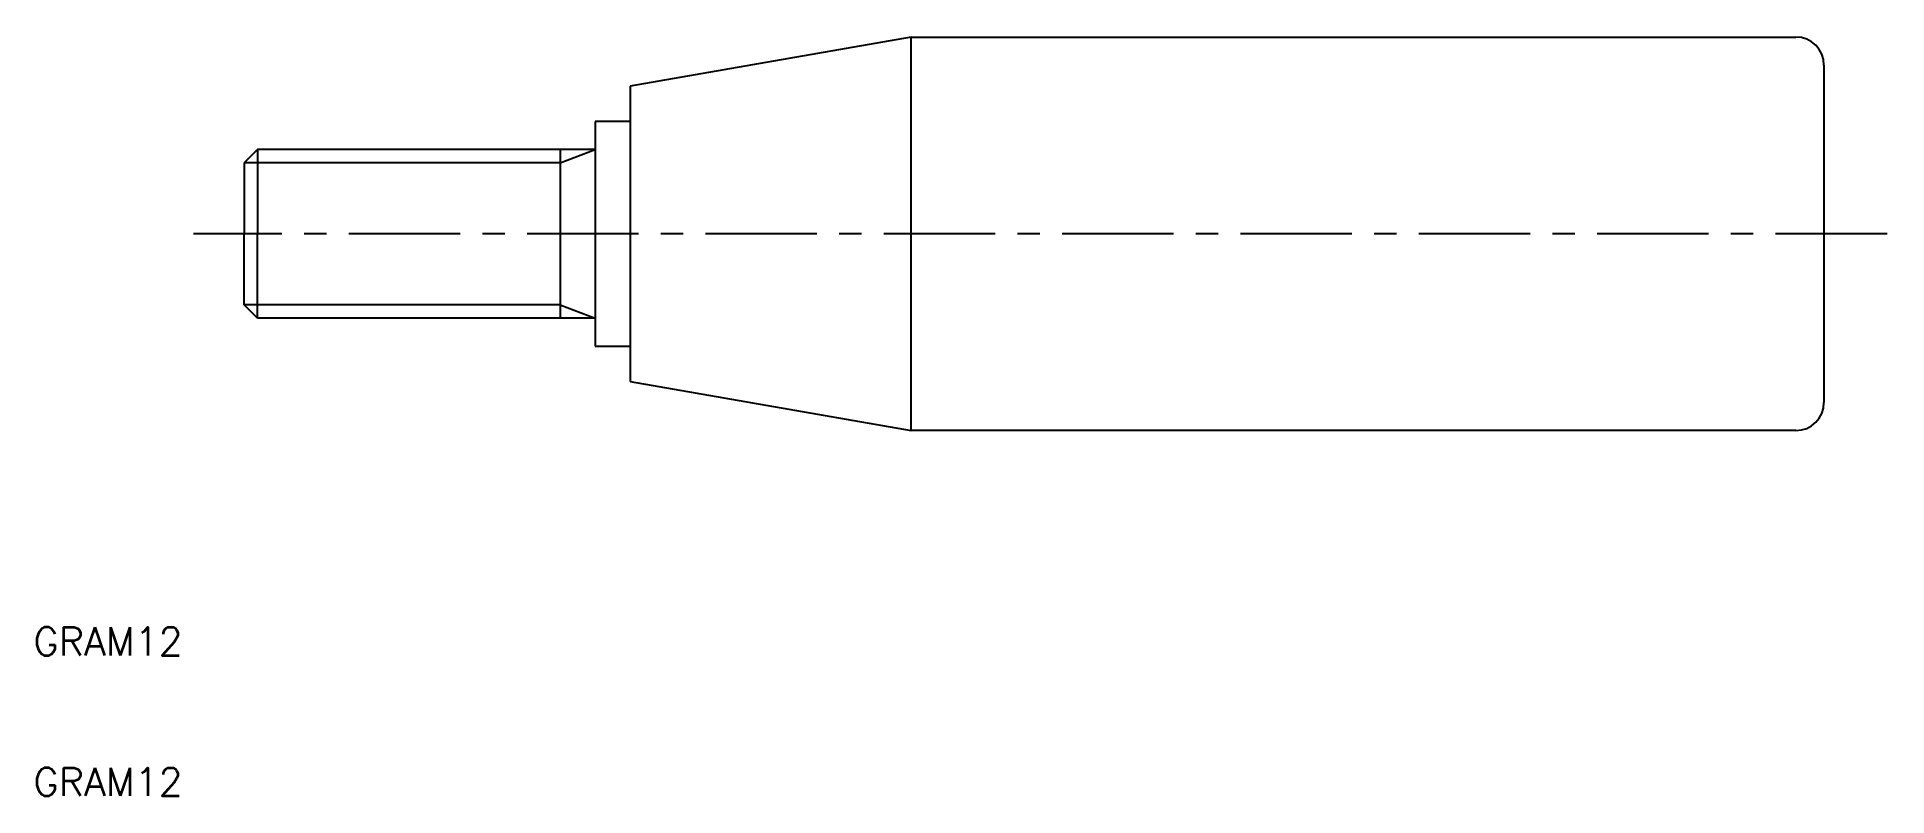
# Model space of a CAD drawing. Extents: x 10 to 142, y 10 to 64.
import ezdxf

# ---------------------------------------------------------------- set-up
doc = ezdxf.new("R2010")
doc.units = 0
doc.header["$LTSCALE"] = 0.25
doc.linetypes.add('CENTER', pattern=[50.8, 31.75, -6.35, 6.35, -6.35])
doc.layers.get('0').update_dxf_attribs({"linetype": 'CONTINUOUS'})
doc.layers.add('CENTER', color=1, linetype='CENTER')
doc.styles.get("Standard").update_dxf_attribs({"font": 'TXT.shx'})

msp = doc.modelspace()

# ---------------------------------------------------------------- linework, layer by layer
for p, q in [((72.5, 64), (52.5, 60.5)), ((72.5, 64), (135.5, 64)), ((72.5, 36), (72.5, 64)), ((137.5, 62), (137.5, 38)), ((52.5, 60.5), (52.5, 39.5)), ((50, 58), (50, 42)), ((52.5, 58), (50, 58)), ((25.947, 56), (25, 55.053)), ((25.947, 56), (25.947, 50)), ((50, 56), (25.947, 56)), ((47.5, 56), (47.5, 44)), ((25, 55.053), (25, 50)), ((25, 44.947), (25, 50)), ((25.947, 44), (25.947, 50)), ((25.947, 44), (25, 44.947)), ((50, 44), (25.947, 44)), ((50, 42), (52.5, 42)), ((52.5, 39.5), (72.5, 36)), ((135.5, 36), (72.5, 36))]:
    msp.add_line(p, q)
at = {"color": 3}
for p, q in [((47.5, 55.053), (50, 56)), ((47.5, 55.053), (25, 55.053)), ((47.5, 44.947), (25, 44.947)), ((47.5, 44.947), (50, 44))]:
    msp.add_line(p, q, dxfattribs=at)
for centre, start, end in [((135.5, 62), 0, 90), ((135.5, 38), 270, 0)]:
    msp.add_arc(centre, 2, start, end)
at = {"layer": 'CENTER', "color": 1, "linetype": 'CENTER'}
msp.add_line((141.987, 50), (21.4, 50), dxfattribs=at)

# ---------------------------------------------------------------- texts
for p in [(10, 20), (10, 10)]:
    msp.add_text('GRAM12', height=2).set_placement(p)

doc.saveas('drawing.dxf')
